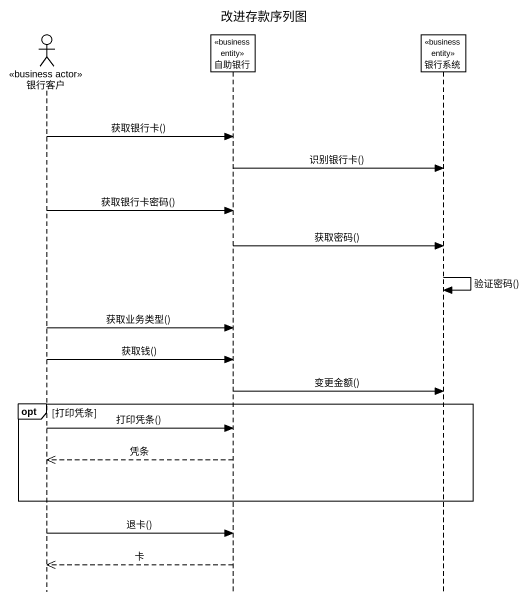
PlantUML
@startuml
title 改进存款序列图
hide footbox
actor 银行客户 <<business actor>>
participant 自助银行 <<business entity>>
participant 银行系统 <<business entity>>

银行客户 -> 自助银行 : 获取银行卡()
自助银行 -> 银行系统 : 识别银行卡()
银行客户 -> 自助银行 : 获取银行卡密码()
自助银行 -> 银行系统 : 获取密码()
银行系统 -> 银行系统 : 验证密码()
银行客户 -> 自助银行 : 获取业务类型()
银行客户 -> 自助银行 : 获取钱()
自助银行 -> 银行系统 : 变更金额()
opt 打印凭条
  银行客户 -> 自助银行 : 打印凭条()
  自助银行 -->> 银行客户 : 凭条
end
银行客户 -> 自助银行 : 退卡()
自助银行 -->> 银行客户 : 卡
@enduml
